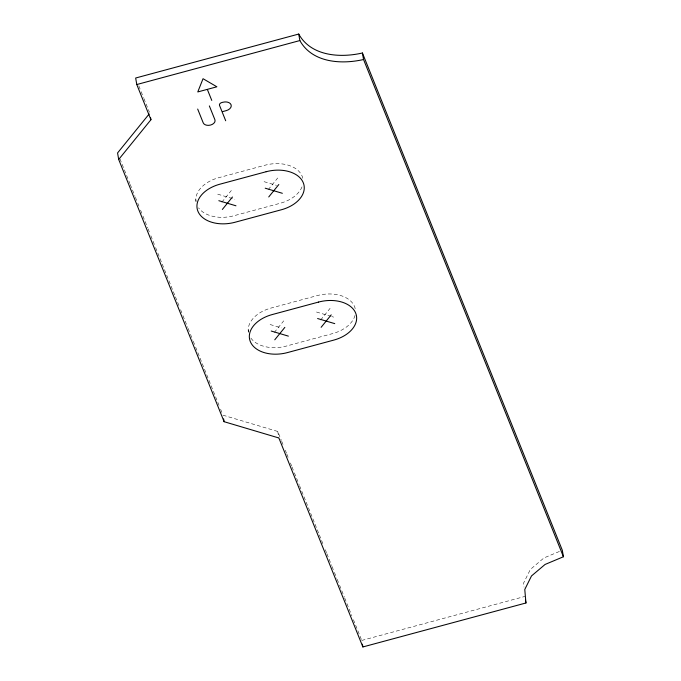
<?xml version="1.0" encoding="UTF-8"?>
<svg xmlns="http://www.w3.org/2000/svg" width="681" height="681" viewBox="0 0 681 681"><rect width="100%" height="100%" fill="white"/><g stroke="black" fill="none" stroke-linecap="round" stroke-linejoin="round"><path stroke-width="0.51" stroke-dasharray="3.4 2.55" d="M221.87 202.172L231.327 190.51M268.237 189.667L277.703 178.005M274.264 332.515L283.722 320.845M320.632 320.01L330.098 308.34M559.407 551.457L543.949 557.935L530.371 569.427L523.655 582.953L524.012 587.116M361.756 640.438L524.821 596.462M264.083 181.674L276.469 185.36M217.707 194.179L234.86 199.278M316.478 312.017L330.77 316.265M331.724 316.546L333.622 317.116M270.102 324.522L281.534 327.919M222.976 415.18L277.754 431.465L281.321 440.343M138.813 85.84L140.771 90.726M141.163 91.705L143.521 97.562M143.912 98.541L149.42 112.22M281.713 441.322L283.696 446.251M285.279 450.201L286.471 453.154M286.863 454.142L288.846 459.071M290.429 463.012L291.621 465.966M292.013 466.953L293.996 471.882M294.396 472.869L299.146 484.693M299.546 485.681L318.963 533.981M319.355 534.968L323.713 545.804M325.305 549.754L326.488 552.708M326.889 553.696L331.638 565.519M332.039 566.507L334.022 571.436M334.414 572.423L336.789 578.339M337.189 579.318L339.172 584.247M339.564 585.234L344.322 597.067M344.714 598.046L351.847 615.794M353.43 619.736L361.356 639.45M119.941 158.869L129.85 183.512M130.25 184.5L135.008 196.332M135.4 197.311L137.383 202.248M137.775 203.227L138.967 206.19M140.55 210.131L142.533 215.06M142.933 216.047L147.683 227.871M148.083 228.859L149.267 231.821M150.859 235.762L155.217 246.607M155.608 247.595L175.026 295.894M175.426 296.882L178.992 305.752M180.576 309.693L182.559 314.622M182.959 315.609L187.709 327.442M188.109 328.429L190.084 333.358M190.484 334.345L192.859 340.253M193.259 341.241L195.243 346.169M195.634 347.157L219.018 405.323M220.601 409.264L222.585 414.193M277.754 431.465L278.878 437.985M248.199 329.834L248.514 331.698M195.805 199.499L196.119 201.355M302.032 186.841A30.739 20.226 -9.8 0 1 280.3 203.236L233.923 215.741A30.739 20.226 -9.8 0 1 198.554 207.867M302.807 178.294A30.739 20.226 -9.8 0 0 265.011 165.219L218.644 177.724A30.739 20.226 -9.8 0 0 195.941 201.61M355.022 315.388A30.739 20.226 -9.8 0 1 332.694 333.571L286.318 346.076A30.739 20.226 -9.8 0 1 250.421 337.435M355.201 308.638A30.739 20.226 -9.8 0 0 317.414 295.554L271.038 308.059A30.739 20.226 -9.8 0 0 248.531 333"/><path stroke-width="1.02" d="M149.148 114.008L117.566 152.953L118.69 159.473L224.1 421.692L278.878 437.985L362.879 646.95L525.945 602.983L524.779 589.474L531.495 575.947L545.072 564.455L563.434 556.752L562.31 550.239L362.42 52.99C340.185 58.106 311.021 56.268 298.729 34.05L135.664 78.017L136.787 84.538L150.935 119.72L118.69 159.473M222.355 209.467L232.451 197.022M268.731 196.962L278.827 184.517M274.758 339.81L284.845 327.365M321.126 327.306L331.221 314.86M136.787 84.538L299.853 40.562C312.145 62.78 341.309 64.627 363.543 59.511L563.434 556.752M206.649 89.552L197.771 91.944L203.04 78.707L216.881 86.793L207.322 89.364L211.774 100.43M222.755 111.573L226.228 110.637A6.767 4.461 -9.8 0 0 231.046 104.695A6.767 4.461 -9.8 0 0 222.866 102.261L221.878 102.525A3.294 2.171 -9.8 0 0 219.529 105.41L225.7 120.758M265.207 188.194L282.351 193.293M218.831 200.691L235.975 205.798M317.601 318.529L334.746 323.628M271.225 331.034L288.378 336.133M209.339 105.904L214.89 119.711A6.078 4.001 -9.8 0 1 210.574 125.049A6.078 4.001 -9.8 0 1 203.227 122.861L197.677 109.054M525.46 600.191L525.945 602.983M362.42 52.99L363.543 59.511M298.729 34.05L299.853 40.562M362.394 644.158L362.879 646.95M223.623 418.9L224.1 421.692M150.612 117.856L150.935 119.72M266.135 171.731L219.767 184.236A30.739 20.226 -9.8 0 0 197.899 211.204A30.739 20.226 -9.8 0 0 235.047 222.253L281.423 209.748A30.739 20.226 -9.8 0 0 303.292 182.78A30.739 20.226 -9.8 0 0 266.135 171.731M318.529 302.075L272.162 314.579A30.739 20.226 -9.8 0 0 250.293 341.539A30.739 20.226 -9.8 0 0 287.442 352.588L333.818 340.091A30.739 20.226 -9.8 0 0 355.686 313.124A30.739 20.226 -9.8 0 0 318.529 302.075"/></g></svg>
